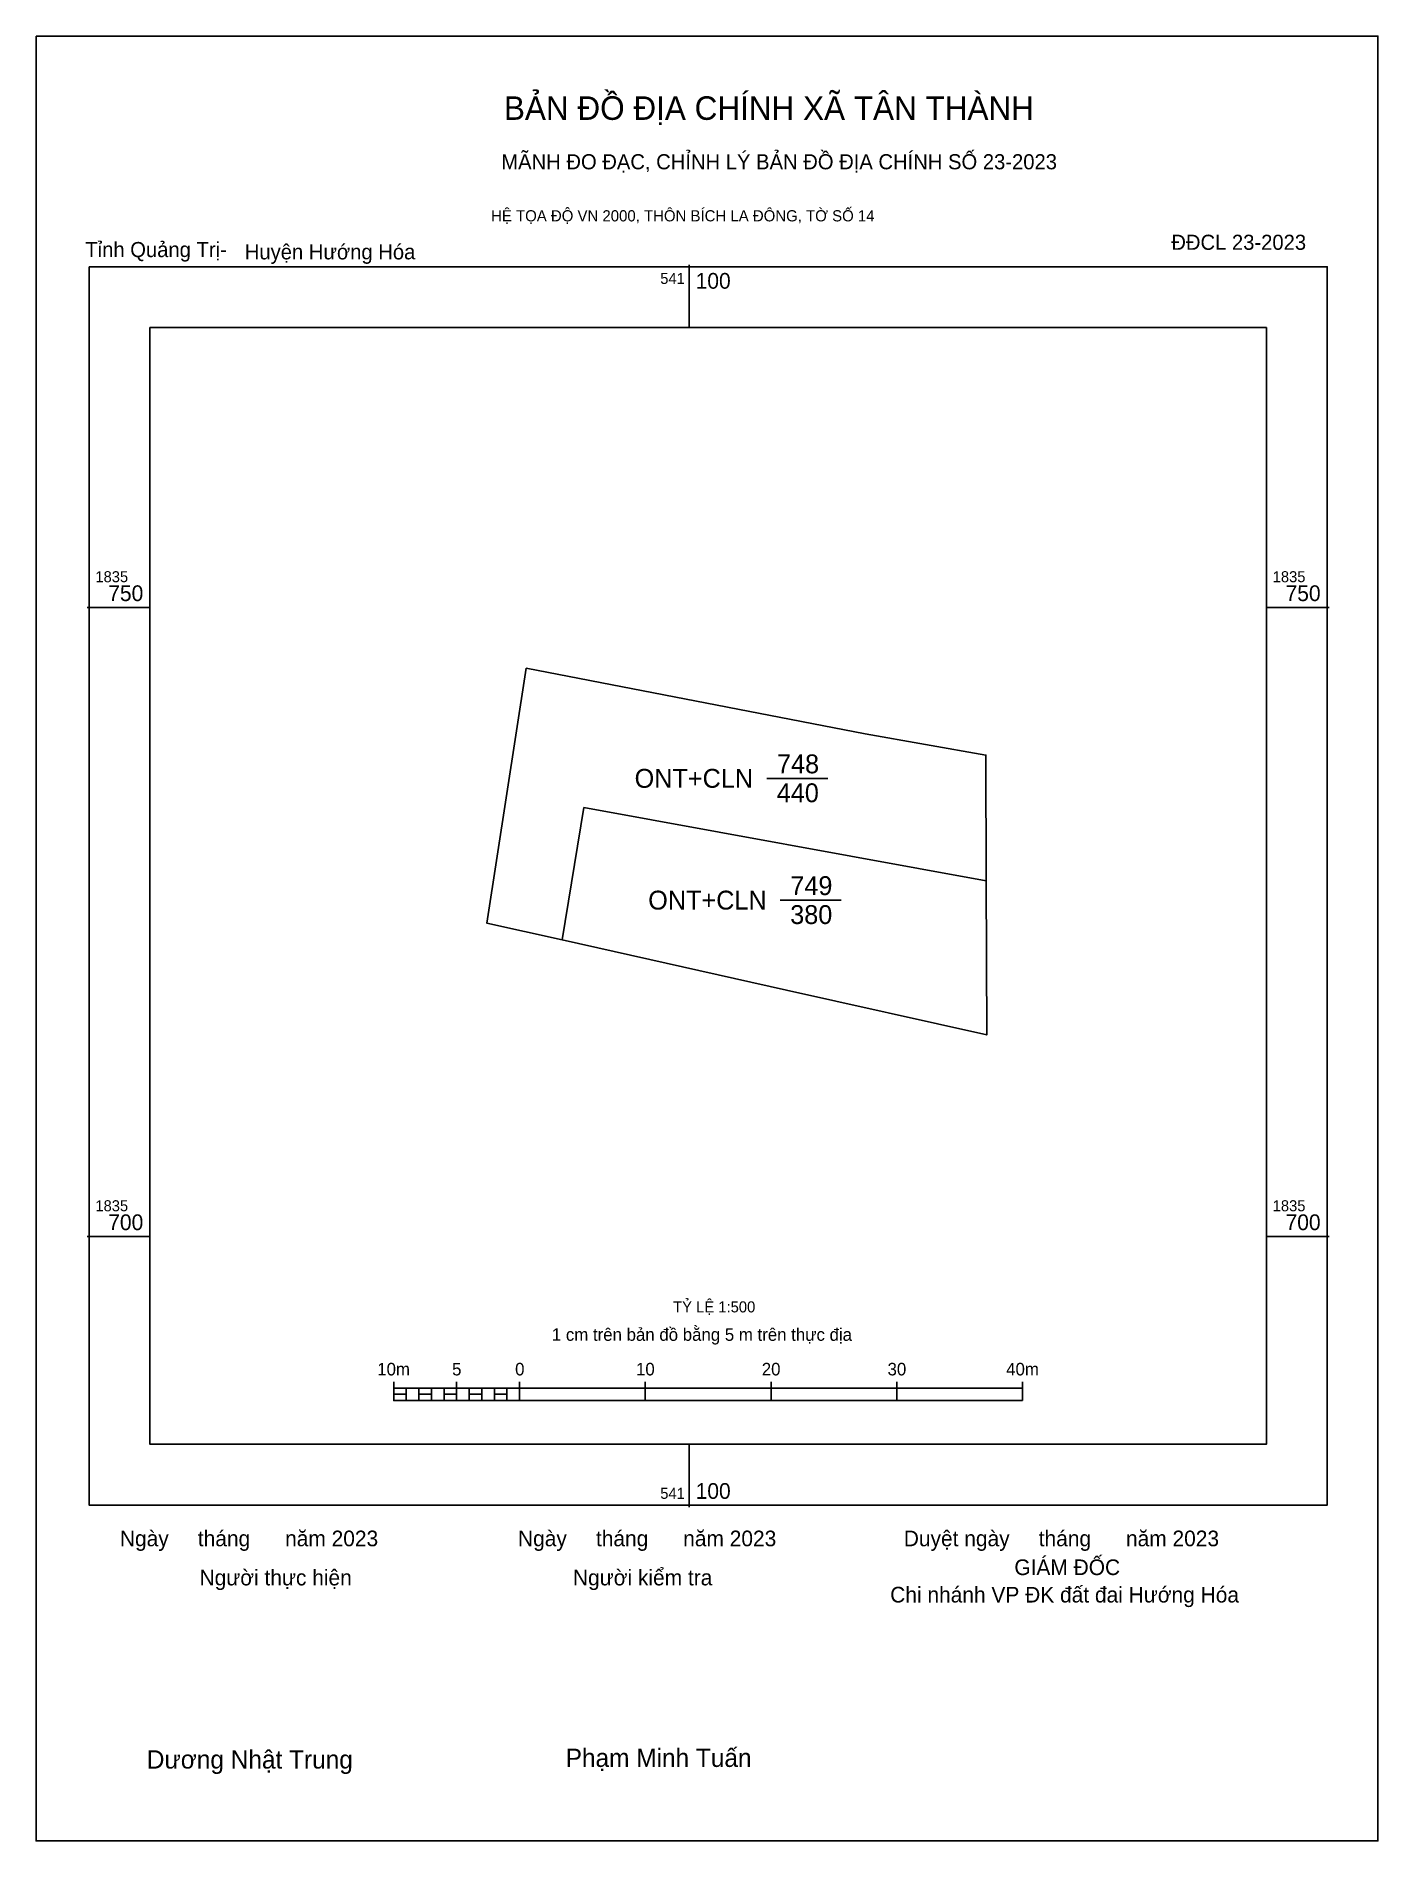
# Model space of a CAD drawing. Extents: x 541048 to 541155, y 1835652 to 1835795.
import ezdxf

# ---------------------------------------------------------------- set-up
doc = ezdxf.new("R2010")
doc.units = 0
for name, color, linetype in [('Level 10', 7, 'Continuous'), ('Level 13', 7, 'Continuous'), ('Level 15', 7, 'Continuous'), ('Level 27', 7, 'Continuous'), ('Level 6', 7, 'Continuous'), ('Level 62', 7, 'Continuous'), ('Level 63', 7, 'Continuous'), ('Level 9', 7, 'Continuous')]:
    doc.layers.add(name, color=color, linetype=linetype)

msp = doc.modelspace()

# ---------------------------------------------------------------- linework, layer by layer
at = {"layer": 'Level 10'}
for p, q in [((541106.15, 1835736.41), (541111, 1835736.41)), ((541107.22, 1835726.73), (541112.07, 1835726.73))]:
    msp.add_line(p, q, dxfattribs=at)
for points in [[(541113.97, 1835739.95), (541123.58, 1835738.26), (541123.6, 1835728.26), (541091.62, 1835734.09), (541089.9, 1835723.57), (541083.9, 1835724.91), (541087.03, 1835745.16)], [(541089.9, 1835723.57), (541091.62, 1835734.09), (541123.6, 1835728.26), (541123.64, 1835716.02), (541107.72, 1835719.58)]]:
    msp.add_lwpolyline(points, close=True, dxfattribs=at)
at = {"layer": 'Level 15'}
msp.add_lwpolyline([(541048.07, 1835795.41), (541154.74, 1835795.41), (541154.74, 1835651.95), (541048.07, 1835651.95)], close=True, dxfattribs=at)
at = {"layer": 'Level 27'}
for p, q in [((541087.03, 1835745.16), (541087.03, 1835745.16)), ((541123.58, 1835738.26), (541123.58, 1835738.27)), ((541123.6, 1835728.26), (541123.6, 1835728.26)), ((541083.9, 1835724.91), (541083.9, 1835724.91)), ((541089.9, 1835723.57), (541089.91, 1835723.57))]:
    msp.add_line(p, q, dxfattribs=at)
at = {"layer": 'Level 62'}
msp.add_lwpolyline([(541057.12, 1835772.24), (541145.88, 1835772.24), (541145.88, 1835683.48), (541057.12, 1835683.48)], close=True, dxfattribs=at)
at = {"layer": 'Level 63'}
for p, q in [((541100, 1835777.24), (541100, 1835772.24)), ((541052.12, 1835750), (541057.12, 1835750)), ((541145.88, 1835750), (541150.88, 1835750)), ((541052.12, 1835700), (541057.12, 1835700)), ((541145.88, 1835700), (541150.88, 1835700)), ((541076.5, 1835688.45), (541076.5, 1835686.95)), ((541076.5, 1835687.95), (541126.5, 1835687.95)), ((541077.5, 1835687.95), (541077.5, 1835686.95)), ((541078.5, 1835687.95), (541078.5, 1835686.95)), ((541079.5, 1835687.95), (541079.5, 1835686.95)), ((541080.5, 1835687.95), (541080.5, 1835686.95)), ((541081.5, 1835688.45), (541081.5, 1835686.95)), ((541081.5, 1835687.95), (541081.5, 1835686.95)), ((541082.5, 1835687.95), (541082.5, 1835686.95)), ((541083.5, 1835687.95), (541083.5, 1835686.95)), ((541084.5, 1835687.95), (541084.5, 1835686.95)), ((541085.5, 1835687.95), (541085.5, 1835686.95)), ((541086.5, 1835688.45), (541086.5, 1835686.95)), ((541086.5, 1835687.95), (541086.5, 1835686.95)), ((541096.5, 1835688.45), (541096.5, 1835686.95)), ((541106.5, 1835688.45), (541106.5, 1835686.95)), ((541116.5, 1835688.45), (541116.5, 1835686.95)), ((541126.5, 1835688.45), (541126.5, 1835686.95)), ((541076.5, 1835686.95), (541126.5, 1835686.95)), ((541100, 1835683.48), (541100, 1835678.48))]:
    msp.add_line(p, q, dxfattribs=at)
for points in [[(541052.28, 1835777.08), (541150.72, 1835777.08), (541150.72, 1835678.64), (541052.28, 1835678.64)], [(541076.5, 1835687.45), (541077.5, 1835687.45), (541077.5, 1835686.95), (541076.5, 1835686.95)], [(541076.5, 1835687.45), (541077.5, 1835687.45), (541077.5, 1835686.95), (541076.5, 1835686.95)], [(541078.5, 1835687.45), (541079.5, 1835687.45), (541079.5, 1835686.95), (541078.5, 1835686.95)], [(541080.5, 1835687.45), (541081.5, 1835687.45), (541081.5, 1835686.95), (541080.5, 1835686.95)], [(541082.5, 1835687.45), (541083.5, 1835687.45), (541083.5, 1835686.95), (541082.5, 1835686.95)], [(541084.5, 1835687.45), (541085.5, 1835687.45), (541085.5, 1835686.95), (541084.5, 1835686.95)]]:
    msp.add_lwpolyline(points, close=True, dxfattribs=at)

# ---------------------------------------------------------------- texts
at = {"layer": 'Level 13'}
for s, p in [('748', (541106.97, 1835736.81)), ('ONT+CLN', (541095.65, 1835735.66)), ('440', (541106.95, 1835734.51)), ('749', (541108.03, 1835727.13)), ('ONT+CLN', (541096.73, 1835725.98)), ('380', (541108.02, 1835724.83))]:
    msp.add_text(s, height=1.5, dxfattribs=at).set_placement(p)
at = {"layer": 'Level 6'}
msp.add_text('TỶ LỆ 1:500', height=0.879, dxfattribs=at).set_placement((541098.71, 1835693.96))
at = {"layer": 'Level 63'}
for s, height, p in [('BẢN ĐỒ ĐỊA CHÍNH XÃ TÂN THÀNH', 1.8718, (541085.26, 1835788.75)), ('MÃNH ĐO ĐẠC, CHỈNH LÝ BẢN ĐỒ ĐỊA CHÍNH SỐ 23-2023', 1.2011, (541085.05, 1835784.82)), ('HỆ TỌA ĐỘ VN 2000, THÔN BÍCH LA ĐÔNG, TỜ SỐ 14', 0.8891, (541084.24, 1835780.68)), ('541', 0.875, (541097.69, 1835775.71)), ('100', 1.25, (541100.5, 1835775.33)), ('1835', 0.875, (541052.78, 1835752)), ('1835', 0.875, (541146.38, 1835752)), ('750', 1.25, (541053.8, 1835750.5)), ('750', 1.25, (541147.4, 1835750.5)), ('1835', 0.875, (541052.78, 1835702)), ('1835', 0.875, (541146.38, 1835702)), ('700', 1.25, (541053.8, 1835700.5)), ('700', 1.25, (541147.4, 1835700.5)), ('1 cm trên bản đồ bằng 5 m trên thực địa', 1, (541089.07, 1835691.7)), ('10m', 1, (541075.19, 1835688.95)), ('5', 1, (541081.14, 1835688.95)), ('0', 1, (541086.15, 1835688.95)), ('10', 1, (541095.76, 1835688.95)), ('20', 1, (541105.76, 1835688.95)), ('30', 1, (541115.76, 1835688.95)), ('40m', 1, (541125.19, 1835688.95)), ('100', 1.25, (541100.5, 1835679.14)), ('541', 0.875, (541097.69, 1835679.14)), ('Ngày     tháng      năm 2023', 1.2442, (541054.73, 1835675.37)), ('Ngày     tháng      năm 2023', 1.2442, (541086.38, 1835675.37)), ('Duyệt ngày     tháng      năm 2023', 1.2442, (541117.05, 1835675.37)), ('GIÁM ĐỐC', 1.244, (541125.84, 1835673.08)), ('Người thực hiện', 1.2442, (541061.06, 1835672.26)), ('Người kiểm tra', 1.2442, (541090.75, 1835672.26)), ('Chi nhánh VP ĐK đất đai Hướng Hóa', 1.2442, (541115.97, 1835670.9)), ('Dương Nhật Trung', 1.4512, (541056.87, 1835657.7)), ('Phạm Minh Tuấn', 1.4512, (541090.17, 1835657.83))]:
    msp.add_text(s, height=height, dxfattribs=at).set_placement(p)
at = {"layer": 'Level 9'}
for s, p in [('ĐĐCL 23-2023', (541138.32, 1835778.42)), ('Tỉnh Quảng Trị-', (541051.98, 1835777.84)), ('Huyện Hướng Hóa', (541064.66, 1835777.66))]:
    msp.add_text(s, height=1.2011, dxfattribs=at).set_placement(p)

doc.saveas('drawing.dxf')
